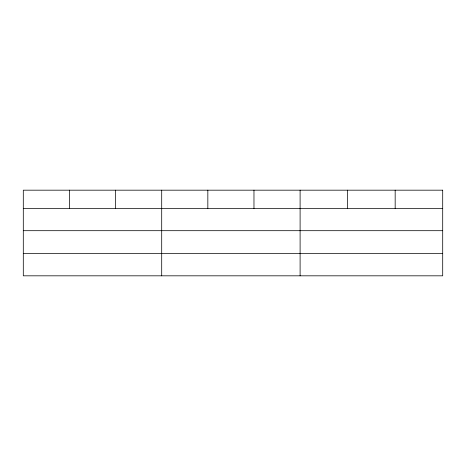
<?xml version="1.0" encoding="UTF-8"?>
<svg xmlns="http://www.w3.org/2000/svg" width="466" height="466" viewBox="0 0 466 466"><rect width="100%" height="100%" fill="white"/><g stroke="black" fill="none" stroke-linecap="round" stroke-linejoin="round"><path stroke-width="0.7" d="M23.3 208.465L442.7 208.465M23.3 230.693L442.7 230.693M23.3 253.591L442.7 253.591M395.168 190.18L395.168 208.465M347.636 190.18L347.636 208.465M300.104 190.18L300.104 275.82M253.97 190.18L253.97 208.465M207.836 190.18L207.836 208.465M161.702 190.18L161.702 275.82M115.568 190.18L115.568 208.465M69.434 190.18L69.434 208.465M442.7 190.18L23.3 190.18L23.3 275.82L442.7 275.82L442.7 190.18"/></g></svg>
